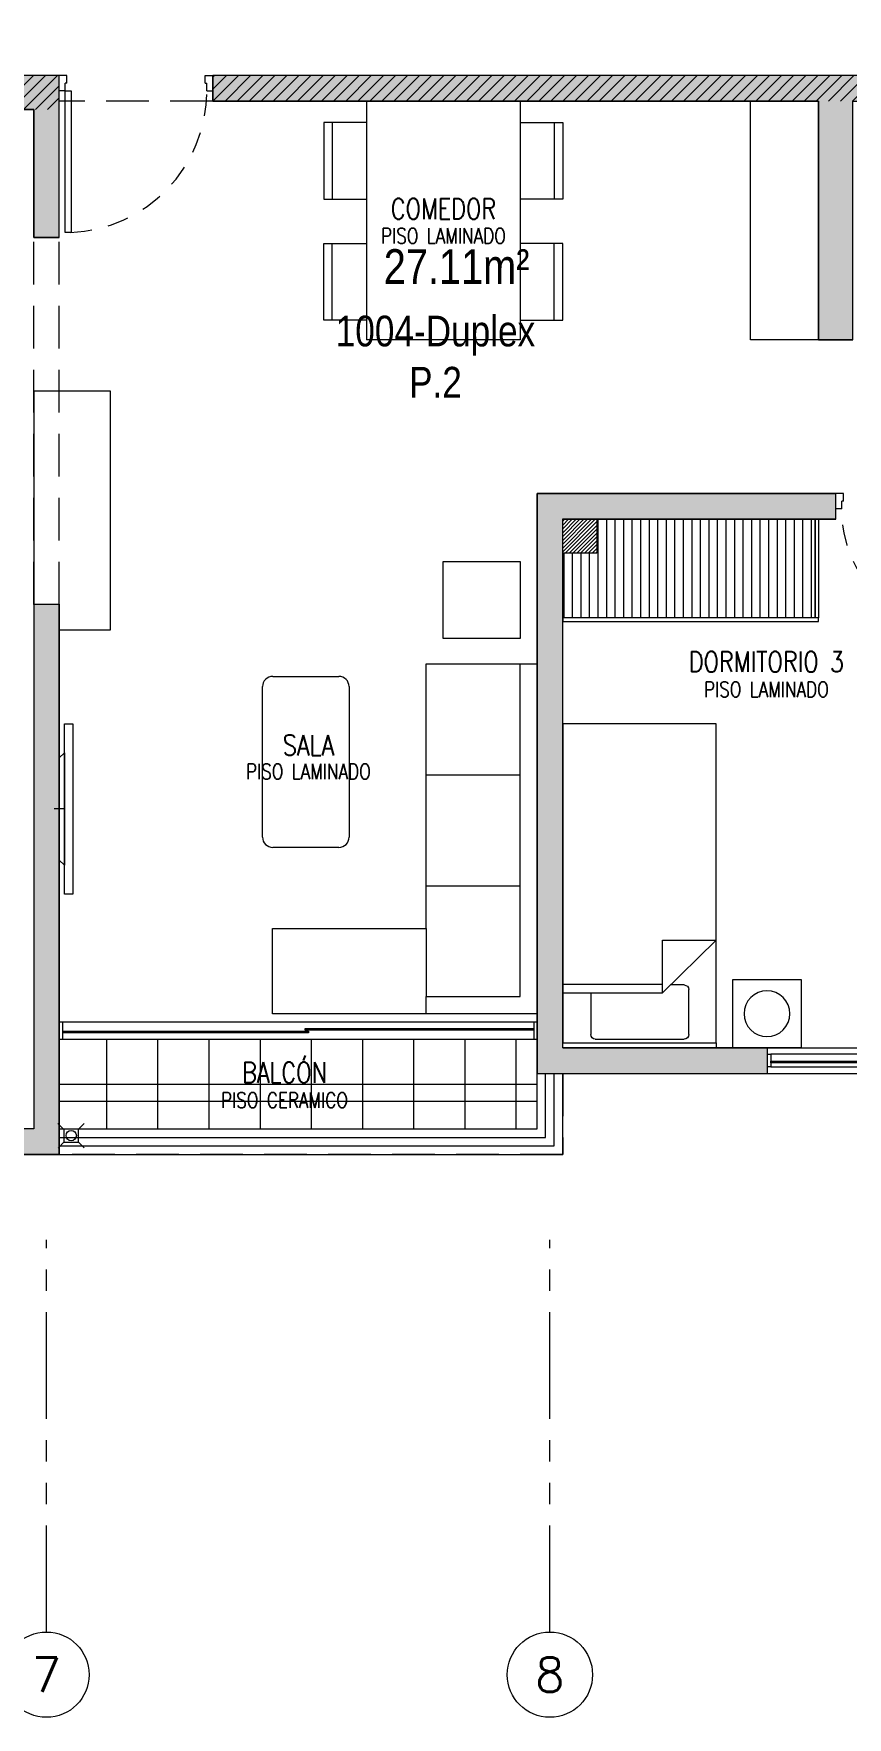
# Model space of a CAD drawing. Header units: millimetres. Extents: x 3765 to 3833, y 1327 to 1657.
# Drawn here: x 3780.47 to 3785.24, y 1403.44 to 1413.31 of the extents above; entities that cross this region are included whole.
import ezdxf
from ezdxf import colors
from ezdxf.entities.mleader import LeaderData, LeaderLine
from ezdxf.enums import TextEntityAlignment as Align
from ezdxf.math import Vec2, Vec3

# ---------------------------------------------------------------- set-up
doc = ezdxf.new("R2010")
doc.units = ezdxf.units.MM
for name, pattern in [('HIDDEN2', [0.1875, 0.125, -0.0625]), ('PHANTOM', [63.5, 31.75, -6.35, 6.35, -6.35, 6.35, -6.35]), ('PHANTOM2', [1.25, 0.625, -0.125, 0.125, -0.125, 0.125, -0.125]), ('X-REF_DP_Arquitectura$0$HIDDEN', [0.375, 0.25, -0.125])]:
    doc.linetypes.add(name, pattern=pattern)
doc.layers.get('0').update_dxf_attribs({"color": 251, "lineweight": 9})
for name, color, linetype, lineweight in [('A-BARANDAS', 251, 'Continuous', 13), ('A-EJES', 251, 'PHANTOM', 13), ('A-HATCH', 251, 'Continuous', 13), ('A-MOBILIARIO', 251, 'Continuous', 13), ('A-MURO BAJO', 251, 'Continuous', 13), ('A-MUROS', 251, 'Continuous', 13), ('A-NUMERACIONDEP', 251, 'Continuous', 13), ('A-PROYECCIONES', 251, 'HIDDEN2', 13), ('A-TEXTO-ACABADO PISO', 251, 'Continuous', 13), ('A-TEXTO-AMBIENTE', 251, 'Continuous', 13), ('A-ÁREA TEXTO', 251, 'Continuous', 13), ('A_20_Estructuras', 251, 'Continuous', 13), ('A_30_DispositivosSanit', 251, 'Continuous', 13), ('A_50_TextoAmbiente', 251, 'Continuous', 13), ('A_50_Vigas', 251, 'X-REF_DP_Arquitectura$0$HIDDEN', 13), ('A_60_HatchEstructuras', 251, 'Continuous', 13), ('DLP_MOBILIARIO FIJO', 251, 'Continuous', 13), ('MURO CF 120', 251, 'Continuous', 13), ('MURO CF 60', 251, 'Continuous', 13)]:
    doc.layers.add(name, color=color, linetype=linetype, lineweight=lineweight)
doc.styles.add('R80', font='ARIALN.TTF', dxfattribs={"height": 2.03})
doc.styles.add('R80-100', font='ARIALN.TTF', dxfattribs={"height": 0.2032})
doc.styles.add('ROMANS', font='romans.shx', dxfattribs={"width": 0.8})
pattern_1 = [(45, (-21.67, -43.67528), (-0.03535534, 0.03535534), [])]

# ---------------------------------------------------------------- blocks, each defined once
blk = doc.blocks.new('EF-P112')
at = {"layer": 'A_60_HatchEstructuras'}
h = blk.add_hatch(color=256, dxfattribs=at)
h.dxf.hatch_style = 1
h.paths.add_polyline_path([(-26.25, -4.925), (-25.825, -4.925), (-25.825, -4.775), (-28.1, -4.775), (-28.1, -4.925), (-26.45, -4.925), (-26.45, -6.175), (-28.85, -6.175), (-28.85, -4.775), (-29, -4.775), (-29, -6.175), (-31.9, -6.175), (-31.9, -4.775), (-32.1, -4.775), (-32.1, -6.175), (-35.65, -6.175), (-35.65, -6.325), (-26.25, -6.325)])
h.paths.add_polyline_path([(-25.65, -7.525), (-35.65, -7.525), (-35.65, -7.675), (-32.1, -7.675), (-32.1, -9.075), (-31.9, -9.075), (-31.9, -7.675), (-28.55, -7.675), (-28.55, -9.075), (-28.4, -9.075), (-28.4, -7.675), (-25.85, -7.675), (-25.85, -8.925), (-27.65, -8.925), (-27.65, -9.075), (-25.65, -9.075)])
h = blk.add_hatch(color=256, dxfattribs=at)
h.dxf.hatch_style = 1
h.paths.add_polyline_path([(-38.2, -7.725), (-36.7, -7.725), (-36.7, -8.475), (-36.55, -8.475), (-36.55, -7.525), (-38.35, -7.525), (-38.35, -8.4), (-39.85, -8.4), (-39.85, -7.9), (-40, -7.9), (-40, -8.6), (-38.35, -8.6), (-38.35, -13.79), (-38.2, -13.79)])
h.paths.add_polyline_path([(-39.85, -10.35), (-40, -10.35), (-40, -13.85), (-39.7, -13.85), (-39.7, -13.7), (-39.85, -13.7)])
h.paths.add_polyline_path([(-36.55, -10.625), (-36.7, -10.625), (-36.7, -13.7), (-36.85, -13.7), (-36.85, -13.85), (-36.55, -13.85)])
h = blk.add_hatch(color=256, dxfattribs=at)
h.dxf.hatch_style = 1
h.paths.add_polyline_path([(-28.5, -9.975), (-30.25, -9.975), (-30.25, -10.125), (-28.65, -10.125), (-28.65, -13.225), (-29.85, -13.225), (-29.85, -13.375), (-28.5, -13.375)])
h.paths.add_polyline_path([(-31.05, -9.975), (-31.2, -9.975), (-31.2, -13.375), (-31.05, -13.375)])
h.paths.add_polyline_path([(-33.6, -10.125), (-32, -10.125), (-32, -9.975), (-33.75, -9.975), (-33.75, -13.375), (-32.4, -13.375), (-32.4, -13.225), (-33.6, -13.225)])
at = {"layer": 'A_20_Estructuras'}
for points in [[(-38.2, -7.725), (-36.7, -7.725), (-36.7, -8.475), (-36.55, -8.475), (-36.55, -7.525), (-38.35, -7.525), (-38.35, -8.4), (-39.85, -8.4), (-39.85, -7.9), (-40, -7.9), (-40, -8.6), (-38.35, -8.6), (-38.35, -13.79), (-38.2, -13.79)], [(-25.65, -7.525), (-35.65, -7.525), (-35.65, -7.675), (-32.1, -7.675), (-32.1, -9.075), (-31.9, -9.075), (-31.9, -7.675), (-28.55, -7.675), (-28.55, -9.075), (-28.4, -9.075), (-28.4, -7.675), (-25.85, -7.675), (-25.85, -8.925), (-27.65, -8.925), (-27.65, -9.075), (-25.65, -9.075)], [(-33.6, -10.125), (-32, -10.125), (-32, -9.975), (-33.75, -9.975), (-33.75, -13.375), (-32.4, -13.375), (-32.4, -13.225), (-33.6, -13.225)], [(-36.55, -10.625), (-36.7, -10.625), (-36.7, -13.7), (-36.85, -13.7), (-36.85, -13.85), (-36.55, -13.85)]]:
    blk.add_lwpolyline(points, close=True, dxfattribs=at)
at = {"layer": 'A_50_Vigas'}
blk.add_line((-32.4, -13.375), (-31.2, -13.375), dxfattribs=at)
for points in [[(-35.65, -7.675), (-36.55, -7.675)], [(-36.7, -10.625), (-36.7, -8.475)], [(-36.55, -10.625), (-36.55, -8.475)], [(-33.6, -13.375), (-33.6, -13.85), (-36.55, -13.85)]]:
    blk.add_lwpolyline(points, dxfattribs=at)
blk = doc.blocks.new('A$C72FD42DB')
for p, q in [((0.3255, 1.4, 0), (1.2255, 1.4, 0)), ((0.3255, 0), (0.3255, 1.4, 0)), ((1.2255, 0), (1.2255, 1.4, 0)), ((0.3255, 0), (1.2255, 0))]:
    blk.add_line(p, q)
for points in [[(0.3255, 1.285), (0.0755, 1.285), (0.0755, 0.835), (0.3255, 0.835)], [(0.1255, 1.285), (0.1255, 0.835)], [(1.2255, 1.285), (1.4755, 1.285), (1.4755, 0.835), (1.2255, 0.835)], [(1.4255, 1.285), (1.4255, 0.835)], [(0.3255, 0.125), (0.0755, 0.125), (0.0755, 0.575), (0.3255, 0.575)], [(0.1255, 0.125), (0.1255, 0.575)], [(1.2255, 0.125), (1.4755, 0.125), (1.4755, 0.575), (1.2255, 0.575)], [(1.4255, 0.125), (1.4255, 0.575)]]:
    blk.add_lwpolyline(points)
blk = doc.blocks.new('A$C4BFA03A9')
for points in [[(0.06, -0.5), (0.11, -0.5), (0.11, 0.5), (0.06, 0.5)], [(0.03, -0.3), (0.06, -0.33), (0.06, 0.33), (0.03, 0.3)]]:
    blk.add_lwpolyline(points, close=True)
at = {"layer": 'A-PROYECCIONES', "ltscale": 0.15}
blk.add_line((0.06, 0), (0, 0), dxfattribs=at)
blk = doc.blocks.new('1 PLAZA')
for p, q in [((-0.2859, -0.3221), (-0.2859, -0.0781)), ((-0.2592, -0.0513), (0.2619, -0.0513)), ((0.2887, -0.0781), (0.2887, -0.3415)), ((-0.45, -0.3221), (0.1356, -0.3221)), ((0.1356, -0.371), (-0.45, -0.371)), ((0.45, -0.6318), (0.1356, -0.3221)), ((0.1356, -0.3221), (0.1356, -0.6318)), ((0.2619, -0.3683), (0.1825, -0.3683)), ((0.1356, -0.6318), (0.45, -0.6318))]:
    blk.add_line(p, q)
at = {"extrusion": (4.49068e-08, -3.60286e-08, 1), "elevation": 0}
blk.add_lwpolyline([(-0.45, -0.0287), (0.45, -0.0287), (0.45, 0), (-0.45, 0)], close=True, dxfattribs=at)
blk.add_lwpolyline([(-0.45, -1.9), (-0.45, -0.0287), (0.45, -0.0287), (0.45, -1.9)], close=True)
for centre, start, end in [((-0.2592, -0.0781), 90, 180), ((0.2619, -0.0781), 0, 90), ((0.2619, -0.3415), 270, 0)]:
    blk.add_arc(centre, 0.0267, start, end)
blk = doc.blocks.new('VELADOR')
blk.add_lwpolyline([(0, 0.4), (0, 0), (0.4, 0), (0.4, 0.4)], close=True)
blk.add_circle((0.2, 0.2), 0.1344)
blk = doc.blocks.new('*U87')
for p, q in [((0.01, 0.755), (0.01, 0.8)), ((0.1, 0.765), (0.1, 0.8)), ((0.055, 0.755), (0.01, 0.755)), ((0.1, 0.765), (0.055, 0.765)), ((0.055, 0.755), (0.055, 0.765)), ((0.055, 0.045), (0.01, 0.045)), ((0.01, 0.045), (0.01, 0)), ((0.055, 0.045), (0.055, 0.035)), ((0.1, 0.035), (0.055, 0.035)), ((0.1, 0.035), (0.1, 0))]:
    blk.add_line(p, q)
blk.add_lwpolyline([(0.83, 0.07), (0.83, 0.035), (0.1, 0.035), (0.1, 0.07)], close=True)
at = {"color": 7, "linetype": 'HIDDEN2'}
blk.add_arc((0.0996, 0.034), 0.731, 2.23015, 89.96723, dxfattribs=at)
blk = doc.blocks.new('VP.120')
at = {"layer": 'A-MURO BAJO', "color": 8}
for p, q in [((0, 0), (1.2, 0)), ((0, -0.15), (1.2, -0.15))]:
    blk.add_line(p, q, dxfattribs=at)
at = {"layer": 'DLP_MOBILIARIO FIJO', "color": 8}
for p, q in [((0.02, -0.0375), (1.18, -0.0375)), ((1.18, -0.1125), (0.02, -0.1125))]:
    blk.add_line(p, q, dxfattribs=at)
for points in [[(0, -0.1125), (0.02, -0.1125), (0.02, -0.0375), (0, -0.0375)], [(1.2, -0.1125), (1.18, -0.1125), (1.18, -0.0375), (1.2, -0.0375)]]:
    blk.add_lwpolyline(points, close=True, dxfattribs=at)
at = {"layer": 'DLP_MOBILIARIO FIJO', "color": 8, "elevation": 0}
for points in [[(0.61, -0.0625), (0.02, -0.0625), (0.02, -0.0725), (0.61, -0.0725)], [(0.59, -0.0875), (1.18, -0.0875), (1.18, -0.0775), (0.59, -0.0775)]]:
    blk.add_lwpolyline(points, close=True, dxfattribs=at)
blk = doc.blocks.new('*U86')
for p, q in [((0.01, 0.855), (0.01, 0.9)), ((0.1, 0.865), (0.1, 0.9)), ((0.055, 0.855), (0.01, 0.855)), ((0.1, 0.865), (0.055, 0.865)), ((0.055, 0.855), (0.055, 0.865)), ((0.055, 0.045), (0.01, 0.045)), ((0.01, 0.045), (0.01, 0)), ((0.055, 0.045), (0.055, 0.035)), ((0.1, 0.035), (0.055, 0.035)), ((0.1, 0.035), (0.1, 0))]:
    blk.add_line(p, q)
blk.add_lwpolyline([(0.93, 0.07), (0.93, 0.035), (0.1, 0.035), (0.1, 0.07)], close=True)
at = {"color": 7, "linetype": 'HIDDEN2'}
blk.add_arc((0.0995, 0.0339), 0.8311, 2.23015, 89.96723, dxfattribs=at)
blk = doc.blocks.new('SOFA SEC')
for p, q in [((0, 0.65), (0.1, 0.65)), ((0.1, 0.65), (0.1, 0.1)), ((0.5, 0.65), (0.1, 0.65)), ((0.75, 0.65), (0.75, 0.1)), ((1.4, 0.65), (1.4, 0.1)), ((0.1, 0.1), (2.05, 0.1))]:
    blk.add_line(p, q)
blk.add_lwpolyline([(0.5, 1.55), (0.5, 0.65), (2.05, 0.65), (2.05, 0), (0, 0), (0, 1.55)], close=True)
blk = doc.blocks.new('MESA CENTRO')
for p, q in [((-0.1937, 0), (0.1937, 0)), ((-0.2537, -0.9421), (-0.2537, -0.06)), ((0.2537, -0.06), (0.2537, -0.9421)), ((0.1937, -1.0021), (-0.1937, -1.0021))]:
    blk.add_line(p, q)
for centre, start, end in [((-0.1937, -0.06), 90, 180), ((0.1937, -0.06), 0, 90), ((-0.1937, -0.9421), 180, 270), ((0.1937, -0.9421), 270, 0)]:
    blk.add_arc(centre, 0.06, start, end)
blk = doc.blocks.new('DPTO 75')
at = {"layer": 'A-HATCH'}
h = blk.add_hatch(dxfattribs=at)
h.set_pattern_fill('_USER', color=256, scale=0.6, angle=-180, double=1, pattern_type=0)
h.set_pattern_definition([(180, (-62.1, -27.65004), (7e-17, -0.6), []), (270, (-62.1, -27.65004), (0.6, -1e-16), [])])
h.paths.add_polyline_path([(-4.5, 6.175), (-4.5, 5.65), (-1.7, 5.65), (-1.7, 6.175)])
h = blk.add_hatch(dxfattribs=at)
h.set_pattern_fill('ANSI31', color=256, scale=0.005, angle=-180)
h.set_pattern_definition([(225, (-68.17971, 39.201629), (0.01122532, -0.01122532), [])])
h.paths.add_polyline_path([(-4.65, 2.8), (-4.85, 2.8), (-4.85, 2.6), (-4.65, 2.6)])
at = {"layer": 'DLP_MOBILIARIO FIJO'}
h = blk.add_hatch(dxfattribs=at)
h.set_pattern_fill('_USER', color=8, scale=0.05, angle=90, pattern_type=0)
h.set_pattern_definition([(90, (-6.130017, 3.18), (-0.05, 3e-18), [])])
h.paths.add_polyline_path([(-6.13, 3.18), (-6.13, 2.6), (-4.85, 2.6), (-4.85, 2.8), (-4.65, 2.8), (-4.65, 3.18)])
at = {"layer": 'A-BARANDAS', "elevation": 0}
for points in [[(-1.7, 6.275), (-4.6, 6.275), (-4.6, 5.85)], [(-1.7, 6.225), (-4.55, 6.225), (-4.55, 5.85)]]:
    blk.add_lwpolyline(points, dxfattribs=at)
at = {"layer": 'A-MOBILIARIO', "elevation": 0}
blk.add_lwpolyline([(-3.95, 3.3), (-3.95, 2.85), (-4.4, 2.85), (-4.4, 3.3)], close=True, dxfattribs=at)
at = {"layer": 'A-MURO BAJO', "color": 4}
blk.add_line((-4.65, 6.325, 0), (-4.65, 5.85, 0), dxfattribs=at)
at = {"layer": 'A-MURO BAJO', "color": 7}
for p, q in [((-1.72, 5.65, 0), (-4.48, 5.65, 0)), ((-4.48, 5.55, 0), (-1.72, 5.55, 0))]:
    blk.add_line(p, q, dxfattribs=at)
at = {"layer": 'A-MURO BAJO', "color": 4, "elevation": 0}
for points in [[(-1.7, 6.325), (-4.65, 6.325)], [(-1.7, 6.175), (-4.5, 6.175), (-4.5, 5.85)]]:
    blk.add_lwpolyline(points, dxfattribs=at)
at = {"layer": 'A-MURO BAJO', "elevation": 0}
blk.add_lwpolyline([(-1.7, 3.25), (-2, 3.25), (-2, 1.85), (-1.55, 1.85), (-1.55, 3.1), (-1.7, 3.1), (-1.7, 3.2)], dxfattribs=at)
blk.add_lwpolyline([(-6.15, 1.55), (-5.75, 1.55), (-5.75, 0.15), (-6.15, 0.15)], close=True, dxfattribs=at)
at = {"layer": 'A-MUROS'}
for p, q in [((-1.7, 3.1, 0), (-1.7, 6.325, 0)), ((-1.7, 6.325, 0), (-1.4, 6.325, 0)), ((-5.85, 5.85, 0), (-5.85, 5.7, 0)), ((-4.5, 5.85, 0), (-5.85, 5.85, 0)), ((-4.5, 5.85, 0), (-4.5, 2.45, 0)), ((-4.65, 5.7, 0), (-5.85, 5.7, 0)), ((-4.65, 5.7, 0), (-4.65, 2.8, 0)), ((-1.55, 3.1, 0), (-1.7, 3.1, 0)), ((-4.85, 2.6, 0), (-4.85, 2.8, 0)), ((-4.85, 2.8, 0), (-4.65, 2.8, 0)), ((-6.25, 2.6, 0), (-6.25, 2.45, 0)), ((-4.85, 2.6, 0), (-6.25, 2.6, 0)), ((-4.5, 2.45, 0), (-6.25, 2.45, 0)), ((-6.35, 1.55, 0), (-6.15, 1.55, 0)), ((-6.15, 1.55, 0), (-6.15, 0.15, 0)), ((-1.7, 0.95, 0), (-1.7, 0, 0)), ((-1.7, 0.95, 0), (-1.55, 0.95, 0)), ((-1.55, 0.95, 0), (-1.55, 0.2, 0)), ((-1.55, 0.2, 0), (-0.05, 0.2, 0)), ((-6.15, 0.15, 0), (-2.6, 0.15, 0)), ((-2.6, 0.15, 0), (-2.6, 0, 0)), ((-12.6, 0, 0), (-2.6, 0, 0)), ((-1.7, 0, 0), (0.1, 0, 0))]:
    blk.add_line(p, q, dxfattribs=at)
at = {"layer": 'A-PROYECCIONES'}
blk.add_line((-1.7, 0, 0), (-1.7, 0, 0), dxfattribs=at)
at = {"layer": 'DLP_MOBILIARIO FIJO', "color": 6, "elevation": 0}
blk.add_lwpolyline([(-4.5, 5.55), (-4.48, 5.55), (-4.48, 5.65), (-4.5, 5.65)], close=True, dxfattribs=at)
at = {"layer": 'DLP_MOBILIARIO FIJO', "color": 6}
blk.add_lwpolyline([(-1.72, 5.55), (-1.7, 5.55), (-1.7, 5.65), (-1.72, 5.65)], close=True, dxfattribs=at)
at = {"layer": 'DLP_MOBILIARIO FIJO', "elevation": 0}
for points in [[(-3.14, 5.5875), (-4.48, 5.5875), (-4.48, 5.5975), (-3.14, 5.5975)], [(-3.16, 5.6125), (-1.72, 5.6125), (-1.72, 5.6025), (-3.16, 5.6025)], [(-6.15, 3.2), (-6.15, 3.18), (-4.65, 3.18), (-4.65, 3.2)], [(-6.13, 2.6), (-6.15, 2.6), (-6.15, 3.18), (-6.13, 3.18)]]:
    blk.add_lwpolyline(points, close=True, dxfattribs=at)
at = {"layer": 'DLP_MOBILIARIO FIJO', "color": 8, "elevation": 0}
blk.add_lwpolyline([(-4.65, 2.6), (-6.13, 2.6), (-6.13, 3.18), (-4.65, 3.18)], close=True, dxfattribs=at)
at = {"xscale": -1}
blk.add_blockref('VP.120', (-5.85, 5.85), dxfattribs=at)
at = {"layer": 'A-MOBILIARIO', "extrusion": (-4.49068e-08, -3.60286e-08, -1), "zscale": -1.000000000000001}
for name, p in [('VELADOR', (5.6471, 5.3, 0)), ('1 PLAZA', (5.1, 5.7, 0))]:
    blk.add_blockref(name, p, dxfattribs=at)
at = {"layer": 'A-MOBILIARIO'}
for name, p, rotation in [('SOFA SEC', (-4.5, 5.5, 0), 269.9995671478981), ('MESA CENTRO', (-3.1447, 3.5229, 0), 179.9999774208888), ('*U86', (-1.7, -0.01), 90)]:
    blk.add_blockref(name, p, dxfattribs=dict(at, rotation=rotation))
at = {"layer": 'A-MOBILIARIO', "xscale": -1}
blk.add_blockref('A$C4BFA03A9', (-1.67, 4.3, 0), dxfattribs=at)
at = {"layer": 'A-MOBILIARIO', "xscale": -1.000000000000001, "rotation": 270}
blk.add_blockref('*U87', (-7.05, 2.44), dxfattribs=at)
at = {"layer": 'A-MOBILIARIO'}
blk.add_blockref('A$C72FD42DB', (-4.7255, 0.15), dxfattribs=at)
blk = doc.blocks.new('TC_P10')
at = {"rotation": 180}
blk.add_blockref('DPTO 75', (10.45, 3.525, 0), dxfattribs=at)
blk = doc.blocks.new('TEXTO AMBIENTES P10')
at = {"layer": 'A-TEXTO-ACABADO PISO', "char_height": 0.09, "attachment_point": 2, "rotation": 0.00002, "style": 'ROMANS'}
for width, insert in [(1.20225, (13.0512, -8.4202)), (1.20225, (14.9438, -11.0788)), (1.034523, (12.2599, -11.5603, 0))]:
    blk.add_mtext_dynamic_manual_height_columns('PISO LAMINADO', width=width, gutter_width=12.5, heights=[0], dxfattribs=dict(at, insert=insert))
at = {"layer": 'A-TEXTO-ACABADO PISO', "insert": (12.1197, -13.487), "char_height": 0.09, "attachment_point": 2, "style": 'ROMANS'}
blk.add_mtext_dynamic_manual_height_columns('PISO CERAMICO', width=1.20225, gutter_width=12.5, heights=[0], dxfattribs=at)
at = {"layer": 'A-TEXTO-AMBIENTE', "style": 'ROMANS', "width": 0.8}
for s, p in [('COMEDOR', (13.0512, -8.3666, 0)), ('DORMITORIO 3', (14.9436, -11.0219, 0)), ('SALA', (12.26, -11.5114, 0)), ('BALCÓN', (12.12, -13.4302, 0))]:
    blk.add_text(s, height=0.12, dxfattribs=at).set_placement(p, align=Align.CENTER)
blk = doc.blocks.new('_Dot')
at = {"color": 0, "linetype": 'ByBlock', "lineweight": -2}
blk.add_line((-0.5, 0), (-1, 0), dxfattribs=at)
at = {"color": 0, "linetype": 'ByBlock', "const_width": 0.5}
blk.add_lwpolyline([(-0.25, 0, 1), (0.25, 0, 1)], format="xyb", close=True, dxfattribs=at)
blk = doc.blocks.new('Ejes_Torre C')
at = {"layer": 'A-EJES', "linetype": 'PHANTOM2'}
for points in [[(12.075, -2.7999), (12.075, -0.4999)], [(15.025, -2.8), (15.025, -0.5)]]:
    blk.add_lwpolyline(points, dxfattribs=at)
at = {"layer": 'A-EJES', "linetype": 'Continuous'}
for centre in [(12.075, -3.0499), (15.025, -3.05)]:
    blk.add_circle(centre, 0.25, dxfattribs=at)
at = {"layer": 'A-EJES', "linetype": 'Continuous', "style": 'ROMANS'}
for s, p in [('7', (12.075, -3.0499)), ('8', (15.025, -3.05))]:
    blk.add_text(s, height=0.2, dxfattribs=at).set_placement(p, align=Align.MIDDLE_CENTER)
blk = doc.blocks.new('balcon')
at = {"layer": 'A-HATCH'}
h = blk.add_hatch(dxfattribs=at)
h.set_pattern_fill('_USER', color=256, scale=0.6, double=1, pattern_type=0)
h.set_pattern_definition([(360, (-7e-06, 0.15), (0, 0.6), []), (90, (-7e-06, 0.15), (-0.6, 4e-17), [])])
h.paths.add_polyline_path([(2.8, 0.15), (2.8, 0.675), (0, 0.675), (0, 0.15)])
at = {"layer": 'A-BARANDAS'}
for points in [[(0, 0.1), (2.85, 0.1), (2.85, 0.475)], [(0, 0.05), (2.9, 0.05), (2.9, 0.475)]]:
    blk.add_lwpolyline(points, dxfattribs=at)
at = {"layer": 'A-MURO BAJO', "color": 4}
blk.add_line((2.95, 0, 0), (2.95, 0.475, 0), dxfattribs=at)
blk.add_lwpolyline([(0, 0.15), (2.8, 0.15), (2.8, 0.475)], dxfattribs=at)
at = {"layer": 'A-MURO BAJO', "color": 4, "elevation": 0}
blk.add_lwpolyline([(0, 0), (2.95, 0)], dxfattribs=at)
blk = doc.blocks.new('TORRE F HATCH CORTAFUEGO')
at = {"layer": 'MURO CF 60'}
h = blk.add_hatch(dxfattribs=at)
h.set_pattern_fill('_USER', color=8, scale=0.05, angle=45, pattern_type=0)
h.set_pattern_definition(pattern_1)
h.paths.add_polyline_path([(-36.55, -68.875), (-38.2, -68.875), (-38.2, -68.675), (-36.55, -68.675)])
h = blk.add_hatch(dxfattribs=at)
h.set_pattern_fill('_USER', color=8, scale=0.05, angle=45, pattern_type=0)
h.set_pattern_definition(pattern_1)
h.paths.add_polyline_path([(-35.65, -68.675), (-28.55, -68.675), (-28.55, -68.825), (-35.65, -68.825)])
blk = doc.blocks.new('0-sumidero')
for p, q in [((-0.0421, 0.0382), (-0.0763, 0.0724)), ((0.0435, 0.0382), (-0.0421, 0.0382)), ((-0.0421, 0.0382), (-0.0421, -0.0369)), ((0.0435, 0.0382), (0.0777, 0.0724)), ((0.0435, -0.0369), (0.0435, 0.0382)), ((-0.0421, -0.0369), (-0.0763, -0.0711)), ((-0.0421, -0.0369), (0.0435, -0.0369)), ((0.0435, -0.0369), (0.0777, -0.0711))]:
    blk.add_line(p, q)
blk.add_circle((0, 0), 0.0303)
blk = doc.blocks.new('sum')
at = {"layer": 'A_30_DispositivosSanit', "rotation": 45.00000007321594}
blk.add_blockref('0-sumidero', (0, 0), dxfattribs=at)
blk = doc.blocks.new('IS-pluviales_26.03.2025')
at = {"layer": 'A_30_DispositivosSanit', "rotation": 135.4214501941968}
blk.add_blockref('sum', (-36.4791, -88.6901, 0), dxfattribs=at)
blk = doc.blocks.new('areas-TE')
at = {"layer": 'A-ÁREA TEXTO', "color": 8, "insert": (14.9958, -83.7465, 0), "char_height": 0.2032, "width": 2.294455, "attachment_point": 9, "style": 'R80-100'}
blk.add_mtext('\\pxql;27.11m²', dxfattribs=at)
at = {"layer": 'A-NUMERACIONDEP'}
ml = blk.add_multileader_mtext('Standard', dxfattribs=at)
ml.set_content('1004-Duplex P.2', color=256, style='R80')
ml.set_leader_properties(color=256)
ml.set_arrow_properties(name='DOT')
ml.build(insert=Vec2(0, 0))
ml.multileader.update_dxf_attribs({"leader_type": 0, "has_text_frame": 1, "text_left_attachment_type": 2, "text_right_attachment_type": 2, "dogleg_length": 0.36, "arrow_head_size": 0.06, "scale": 0.06})
ctx = ml.context
ctx.base_point, ctx.scale, ctx.char_height, ctx.arrow_head_size, ctx.landing_gap_size, ctx.plane_origin = Vec3(12.1929, -84.0484), 0.06, 0.18, 0.06, 0.06, Vec3(12.0528, -84.0528)
ctx.left_attachment, ctx.right_attachment, ctx.text_align_type = 2, 2, 1
notes = []
notes.append((ctx, [(0, (1, 1, 0), (13.9076, -84.0484), (-1, 0), 0.0917, [(0, [(14.1941, -83.6995)], 0, [])])]))
ctx.mtext.insert, ctx.mtext.width, ctx.mtext.alignment, ctx.mtext.flow_direction = Vec3(13.0044, -83.9331), 1.509677, 2, 5
for ctx, leaders in notes:
    for number, flags, end, landing, length, lines in leaders:
        leader = LeaderData()
        leader.index, (leader.has_last_leader_line, leader.has_dogleg_vector, leader.attachment_direction) = number, flags
        leader.last_leader_point, leader.dogleg_vector, leader.dogleg_length = Vec3(end), Vec3(landing), length
        for number, points, colour, breaks in lines:
            line = LeaderLine()
            line.index, line.vertices, line.color, line.breaks = number, Vec3.list(points), colors.encode_raw_color(colour), breaks
            leader.lines.append(line)
        ctx.leaders.append(leader)

msp = doc.modelspace()

# ---------------------------------------------------------------- block references
msp.add_blockref('EF-P112', (3817.1721, 1420.5876))

# ---------------------------------------------------------------- next in the draw order: block references
msp.add_blockref('TC_P10', (3768.4721, 1409.5379))

# ---------------------------------------------------------------- next in the draw order: block references
msp.add_blockref('areas-TE', (3769.8221, 1495.5879))
at = {"layer": 'A-EJES'}
msp.add_blockref('Ejes_Torre C', (3768.4721, 1406.7379), dxfattribs=at)
at = {"layer": 'A-MUROS'}
msp.add_blockref('balcon', (3780.6221, 1406.7379), dxfattribs=at)
at = {"layer": 'A_30_DispositivosSanit'}
msp.add_blockref('IS-pluviales_26.03.2025', (3817.1711, 1495.5383, 0), dxfattribs=at)
at = {"layer": 'A_50_TextoAmbiente'}
msp.add_blockref('TEXTO AMBIENTES P10', (3769.8221, 1420.5879), dxfattribs=at)
at = {"layer": 'MURO CF 120', "color": 251}
msp.add_blockref('TORRE F HATCH CORTAFUEGO', (3817.1721, 1481.7379), dxfattribs=at)

doc.saveas('drawing.dxf')
